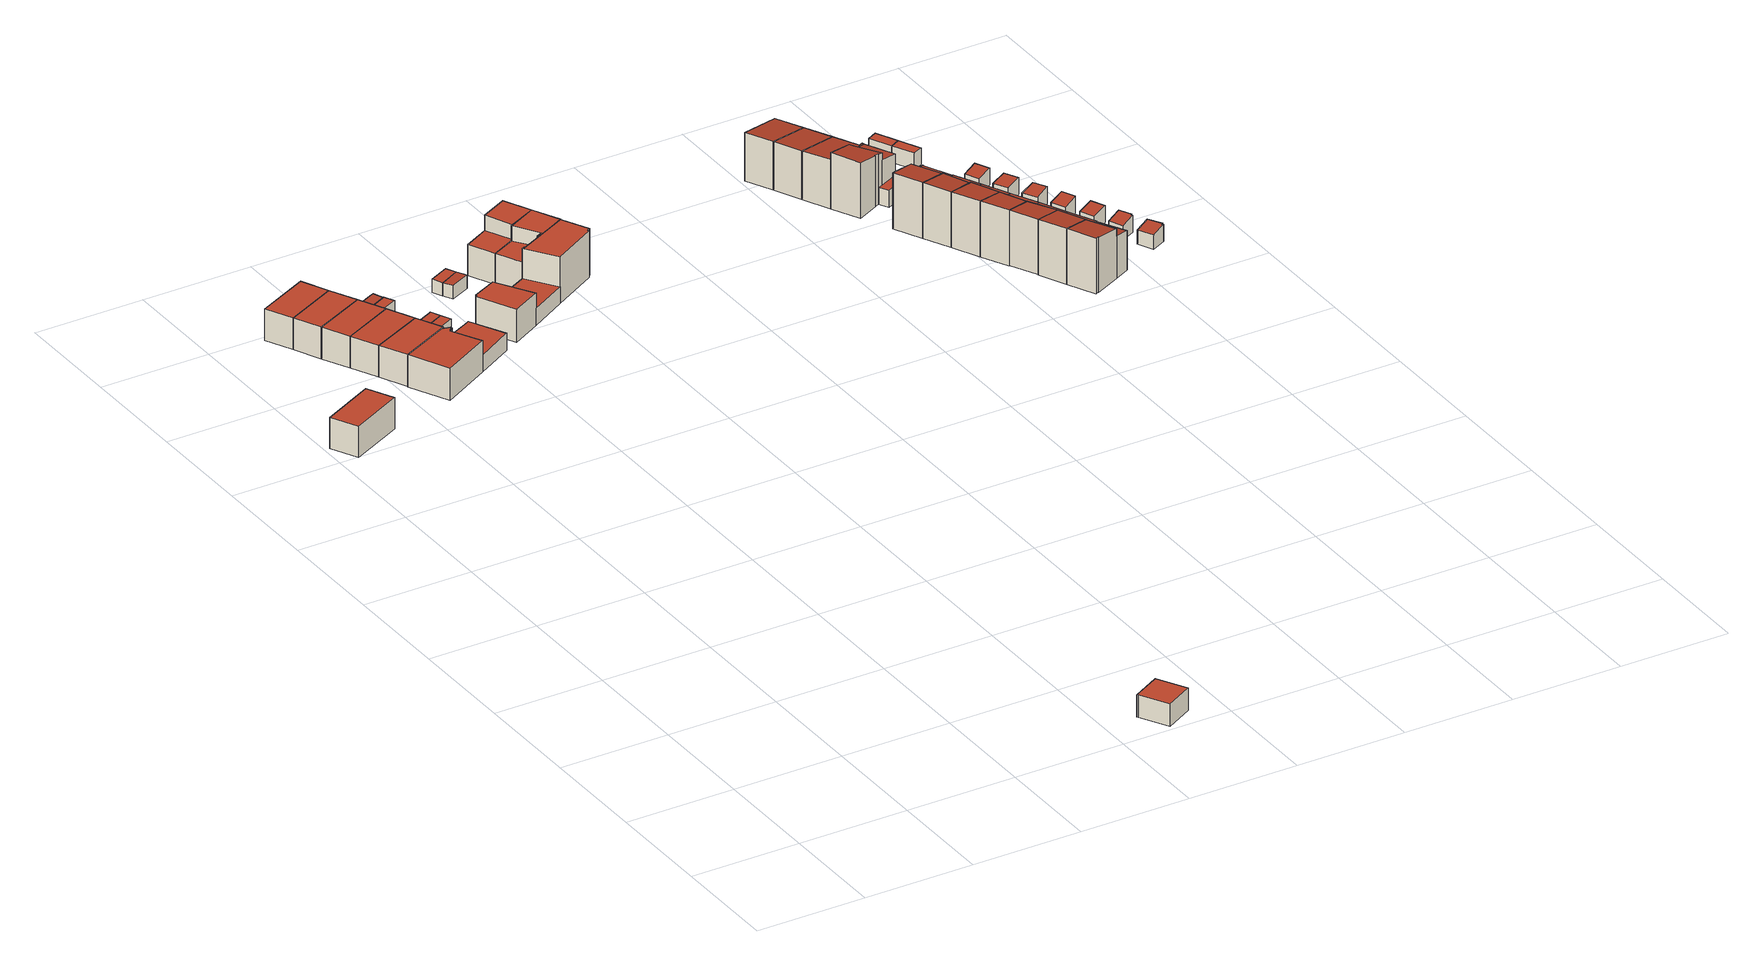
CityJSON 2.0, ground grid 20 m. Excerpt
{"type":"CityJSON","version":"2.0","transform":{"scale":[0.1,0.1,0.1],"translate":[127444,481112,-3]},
"CityObjects":{
"building1":{"type":"Building","attributes":{"b3_dak_type":"slanted","b3_h_dak_50p":3.28,"b3_h_dak_70p":3.3,"b3_h_dak_max":5.11,"b3_h_dak_min":3.14,"b3_h_maaiveld":-2.53,"b3_kas_warenhuis":false,"b3_mutatie_ahn3_ahn4":false,"b3_reconstructie_onvolledig":false,"b3_rmse_lod12":0.367,"b3_rmse_lod13":0.367,"b3_rmse_lod22":0.376,"b3_val3dity_lod12":"[]","b3_val3dity_lod13":"[]","b3_val3dity_lod22":"[]","b3_volume_lod12":333.44,"b3_volume_lod13":333.44,"b3_volume_lod22":332.22,"geconstateerd":false,"oorspronkelijkbouwjaar":2003,"status":"Pand in gebruik"},"children":["building1-1"]},
"building1-1":{"type":"BuildingPart","parents":["building1"],"geometry":[{"type":"Solid","lod":"2.2","boundaries":[[[[0,1,2,3]],[[4,1,0,5]],[[5,0,3,6]],[[7,2,1,4]],[[6,3,2,7]],[[6,7,4,5]]]],"semantics":{"surfaces":[{"type":"GroundSurface"},{"type":"WallSurface","on_footprint_edge":true},{"type":"RoofSurface"}],"values":[[0,1,1,1,1,2]]}}]},
"building2":{"type":"Building","attributes":{"b3_dak_type":"multiple horizontal","b3_h_dak_50p":3.28,"b3_h_dak_70p":3.3,"b3_h_dak_max":3.61,"b3_h_dak_min":3.18,"b3_h_maaiveld":-2.53,"b3_kas_warenhuis":false,"b3_mutatie_ahn3_ahn4":false,"b3_reconstructie_onvolledig":false,"b3_rmse_lod12":0.0479,"b3_rmse_lod13":0.0479,"b3_rmse_lod22":0.0313,"b3_val3dity_lod12":"[]","b3_val3dity_lod13":"[]","b3_val3dity_lod22":"[]","b3_volume_lod12":328.91,"b3_volume_lod13":328.91,"b3_volume_lod22":327.73,"geconstateerd":false,"oorspronkelijkbouwjaar":2003,"status":"Pand in gebruik"},"children":["building2-1"]},
"building2-1":{"type":"BuildingPart","parents":["building2"],"geometry":[{"type":"Solid","lod":"2.2","boundaries":[[[[8,9,10,11]],[[12,9,8,13]],[[13,8,11,14]],[[15,10,9,12]],[[14,11,10,15]],[[14,15,12,13]]]],"semantics":{"surfaces":[{"type":"GroundSurface"},{"type":"WallSurface","on_footprint_edge":true},{"type":"RoofSurface"}],"values":[[0,1,1,1,1,2]]}}]},
"building3":{"type":"Building","attributes":{"b3_dak_type":"multiple horizontal","b3_h_dak_50p":3.28,"b3_h_dak_70p":3.3,"b3_h_dak_max":3.6,"b3_h_dak_min":2.96,"b3_h_maaiveld":-2.53,"b3_kas_warenhuis":false,"b3_mutatie_ahn3_ahn4":false,"b3_reconstructie_onvolledig":false,"b3_rmse_lod12":0.0499,"b3_rmse_lod13":0.0499,"b3_rmse_lod22":0.0378,"b3_val3dity_lod12":"[]","b3_val3dity_lod13":"[]","b3_val3dity_lod22":"[]","b3_volume_lod12":329,"b3_volume_lod13":329,"b3_volume_lod22":328.11,"geconstateerd":false,"oorspronkelijkbouwjaar":2003,"status":"Pand in gebruik"},"children":["building3-1"]},
"building3-1":{"type":"BuildingPart","parents":["building3"],"geometry":[{"type":"Solid","lod":"2.2","boundaries":[[[[16,17,9,8]],[[18,17,16,19]],[[19,16,8,13]],[[12,9,17,18]],[[13,8,9,12]],[[13,12,18,19]]]],"semantics":{"surfaces":[{"type":"GroundSurface"},{"type":"WallSurface","on_footprint_edge":true},{"type":"RoofSurface"}],"values":[[0,1,1,1,1,2]]}}]},
"building4":{"type":"Building","attributes":{"b3_dak_type":"multiple horizontal","b3_h_dak_50p":3.27,"b3_h_dak_70p":3.3,"b3_h_dak_max":3.6,"b3_h_dak_min":2.92,"b3_h_maaiveld":-2.54,"b3_kas_warenhuis":false,"b3_mutatie_ahn3_ahn4":false,"b3_reconstructie_onvolledig":false,"b3_rmse_lod12":0.0509,"b3_rmse_lod13":0.0509,"b3_rmse_lod22":0.0331,"b3_val3dity_lod12":"[]","b3_val3dity_lod13":"[]","b3_val3dity_lod22":"[]","b3_volume_lod12":329.33,"b3_volume_lod13":329.33,"b3_volume_lod22":328.07,"geconstateerd":false,"oorspronkelijkbouwjaar":2003,"status":"Pand in gebruik"},"children":["building4-1"]},
"building4-1":{"type":"BuildingPart","parents":["building4"],"geometry":[{"type":"Solid","lod":"2.2","boundaries":[[[[20,21,17,16]],[[22,21,20,23]],[[23,20,16,19]],[[18,17,21,22]],[[19,16,17,18]],[[19,18,22,23]]]],"semantics":{"surfaces":[{"type":"GroundSurface"},{"type":"WallSurface","on_footprint_edge":true},{"type":"RoofSurface"}],"values":[[0,1,1,1,1,2]]}}]},
"building5":{"type":"Building","attributes":{"b3_dak_type":"multiple horizontal","b3_h_dak_50p":3.28,"b3_h_dak_70p":3.3,"b3_h_dak_max":3.61,"b3_h_dak_min":3,"b3_h_maaiveld":-2.55,"b3_kas_warenhuis":false,"b3_mutatie_ahn3_ahn4":false,"b3_reconstructie_onvolledig":false,"b3_rmse_lod12":0.0541,"b3_rmse_lod13":0.0541,"b3_rmse_lod22":0.0423,"b3_val3dity_lod12":"[]","b3_val3dity_lod13":"[]","b3_val3dity_lod22":"[]","b3_volume_lod12":329.64,"b3_volume_lod13":329.64,"b3_volume_lod22":328.53,"geconstateerd":false,"oorspronkelijkbouwjaar":2003,"status":"Pand in gebruik"},"children":["building5-1"]},
"building5-1":{"type":"BuildingPart","parents":["building5"],"geometry":[{"type":"Solid","lod":"2.2","boundaries":[[[[24,25,21,20]],[[26,25,24,27]],[[27,24,20,23]],[[22,21,25,26]],[[23,20,21,22]],[[23,22,26,27]]]],"semantics":{"surfaces":[{"type":"GroundSurface"},{"type":"WallSurface","on_footprint_edge":true},{"type":"RoofSurface"}],"values":[[0,1,1,1,1,2]]}}]},
"building6":{"type":"Building","attributes":{"b3_dak_type":"multiple horizontal","b3_h_dak_50p":1.2,"b3_h_dak_70p":1.21,"b3_h_dak_max":1.32,"b3_h_dak_min":0.98,"b3_h_maaiveld":-2.88,"b3_kas_warenhuis":false,"b3_mutatie_ahn3_ahn4":false,"b3_reconstructie_onvolledig":false,"b3_rmse_lod12":0.0294,"b3_rmse_lod13":0.0294,"b3_rmse_lod22":0.0266,"b3_val3dity_lod12":"[]","b3_val3dity_lod13":"[]","b3_val3dity_lod22":"[]","b3_volume_lod12":144.51,"b3_volume_lod13":144.51,"b3_volume_lod22":144.1,"geconstateerd":false,"oorspronkelijkbouwjaar":1974,"status":"Pand in gebruik"},"children":["building6-1"]},
"building6-1":{"type":"BuildingPart","parents":["building6"],"geometry":[{"type":"Solid","lod":"2.2","boundaries":[[[[28,29,30,31,32]],[[33,30,29,34]],[[35,31,30,33]],[[36,28,32,37]],[[37,32,31,35]],[[34,29,28,36]],[[34,36,37,35,33]]]],"semantics":{"surfaces":[{"type":"GroundSurface"},{"type":"WallSurface","on_footprint_edge":true},{"type":"RoofSurface"}],"values":[[0,1,1,1,1,1,2]]}}]},
"building7":{"type":"Building","attributes":{"b3_dak_type":"multiple horizontal","b3_h_dak_50p":3.29,"b3_h_dak_70p":3.31,"b3_h_dak_max":3.57,"b3_h_dak_min":3.17,"b3_h_maaiveld":-2.54,"b3_kas_warenhuis":false,"b3_mutatie_ahn3_ahn4":false,"b3_reconstructie_onvolledig":false,"b3_rmse_lod12":0.0473,"b3_rmse_lod13":0.0473,"b3_rmse_lod22":0.0343,"b3_val3dity_lod12":"[]","b3_val3dity_lod13":"[]","b3_val3dity_lod22":"[]","b3_volume_lod12":333.96,"b3_volume_lod13":333.96,"b3_volume_lod22":333,"geconstateerd":false,"oorspronkelijkbouwjaar":2003,"status":"Pand in gebruik"},"children":["building7-1"]},
"building7-1":{"type":"BuildingPart","parents":["building7"],"geometry":[{"type":"Solid","lod":"2.2","boundaries":[[[[38,25,24,39,40]],[[26,25,38,41]],[[27,24,25,26]],[[42,39,24,27]],[[41,38,40,43]],[[43,40,39,42]],[[43,42,27,26,41]]]],"semantics":{"surfaces":[{"type":"GroundSurface"},{"type":"WallSurface","on_footprint_edge":true},{"type":"RoofSurface"}],"values":[[0,1,1,1,1,1,2]]}}]},
"building8":{"type":"Building","attributes":{"b3_dak_type":"multiple horizontal","b3_h_dak_50p":3.21,"b3_h_dak_70p":3.25,"b3_h_dak_max":3.67,"b3_h_dak_min":0.37,"b3_h_maaiveld":-2.62,"b3_kas_warenhuis":false,"b3_mutatie_ahn3_ahn4":false,"b3_reconstructie_onvolledig":false,"b3_rmse_lod12":1.63,"b3_rmse_lod13":1.63,"b3_rmse_lod22":0.233,"b3_val3dity_lod12":"[]","b3_val3dity_lod13":"[]","b3_val3dity_lod22":"[]","b3_volume_lod12":805.4,"b3_volume_lod13":805.4,"b3_volume_lod22":650.42,"geconstateerd":false,"oorspronkelijkbouwjaar":2003,"status":"Pand in gebruik"},"children":["building8-1"]},
"building8-1":{"type":"BuildingPart","parents":["building8"],"geometry":[{"type":"Solid","lod":"2.2","boundaries":[[[[44,45,46,47,48,49,50,51,52,53]],[[54,48,47,55]],[[56,49,48,54]],[[57,51,50,58,59]],[[59,58,60,61]],[[62,63,46,45,64]],[[65,66,67,68]],[[58,50,49,56]],[[69,70,53,52,41]],[[41,52,51,57]],[[68,67,63,62]],[[55,47,46,63]],[[71,44,53,70]],[[64,45,44,71]],[[61,60,66,65,72]],[[72,65,70,69]],[[66,60,58,56,54,55,63,67]],[[72,69,41,57,59,61]],[[70,65,68,62,64,71]]]],"semantics":{"surfaces":[{"type":"GroundSurface"},{"type":"WallSurface","on_footprint_edge":true},{"type":"WallSurface","on_footprint_edge":false},{"type":"RoofSurface"}],"values":[[0,1,1,1,2,1,2,1,1,1,2,1,1,1,2,2,3,3,3]]}}]},
"building9":{"type":"Building","attributes":{"b3_dak_type":"multiple horizontal","b3_h_dak_50p":-0.05,"b3_h_dak_70p":-0.04,"b3_h_dak_max":0.04,"b3_h_dak_min":-0.18,"b3_h_maaiveld":-2.48,"b3_kas_warenhuis":false,"b3_mutatie_ahn3_ahn4":false,"b3_reconstructie_onvolledig":false,"b3_rmse_lod12":0.0321,"b3_rmse_lod13":0.0321,"b3_rmse_lod22":0.0296,"b3_val3dity_lod12":"[]","b3_val3dity_lod13":"[]","b3_val3dity_lod22":"[]","b3_volume_lod12":19.37,"b3_volume_lod13":19.37,"b3_volume_lod22":19.28,"geconstateerd":false,"oorspronkelijkbouwjaar":2003,"status":"Pand in gebruik"},"children":["building9-1"]},
"building9-1":{"type":"BuildingPart","parents":["building9"],"geometry":[{"type":"Solid","lod":"2.2","boundaries":[[[[73,74,75,76,77]],[[78,74,73,79]],[[80,75,74,78]],[[81,76,75,80]],[[79,73,77,82]],[[82,77,76,81]],[[82,81,80,78,79]]]],"semantics":{"surfaces":[{"type":"GroundSurface"},{"type":"WallSurface","on_footprint_edge":true},{"type":"RoofSurface"}],"values":[[0,1,1,1,1,1,2]]}}]},
"building10":{"type":"Building","attributes":{"b3_dak_type":"multiple horizontal","b3_h_dak_50p":-0.05,"b3_h_dak_70p":-0.03,"b3_h_dak_max":0.05,"b3_h_dak_min":-0.22,"b3_h_maaiveld":-2.48,"b3_kas_warenhuis":false,"b3_mutatie_ahn3_ahn4":false,"b3_reconstructie_onvolledig":false,"b3_rmse_lod12":0.0365,"b3_rmse_lod13":0.0365,"b3_rmse_lod22":0.033,"b3_val3dity_lod12":"[]","b3_val3dity_lod13":"[]","b3_val3dity_lod22":"[]","b3_volume_lod12":19.7,"b3_volume_lod13":19.7,"b3_volume_lod22":19.6,"geconstateerd":false,"oorspronkelijkbouwjaar":2003,"status":"Pand in gebruik"},"children":["building10-1"]},
"building10-1":{"type":"BuildingPart","parents":["building10"],"geometry":[{"type":"Solid","lod":"2.2","boundaries":[[[[83,84,74,73]],[[85,84,83,86]],[[86,83,73,87]],[[78,74,84,85]],[[87,73,74,78]],[[87,78,85,86]]]],"semantics":{"surfaces":[{"type":"GroundSurface"},{"type":"WallSurface","on_footprint_edge":true},{"type":"RoofSurface"}],"values":[[0,1,1,1,1,2]]}}]},
"building11":{"type":"Building","attributes":{"b3_dak_type":"multiple horizontal","b3_h_dak_50p":-0.02,"b3_h_dak_70p":-0.01,"b3_h_dak_max":0.06,"b3_h_dak_min":-0.15,"b3_h_maaiveld":-2.46,"b3_kas_warenhuis":false,"b3_mutatie_ahn3_ahn4":false,"b3_reconstructie_onvolledig":false,"b3_rmse_lod12":0.0328,"b3_rmse_lod13":0.0328,"b3_rmse_lod22":0.031,"b3_val3dity_lod12":"[]","b3_val3dity_lod13":"[]","b3_val3dity_lod22":"[]","b3_volume_lod12":19.3,"b3_volume_lod13":19.3,"b3_volume_lod22":19.24,"geconstateerd":false,"oorspronkelijkbouwjaar":2003,"status":"Pand in gebruik"},"children":["building11-1"]},
"building11-1":{"type":"BuildingPart","parents":["building11"],"geometry":[{"type":"Solid","lod":"2.2","boundaries":[[[[88,89,90,91,92]],[[93,89,88,94]],[[95,90,89,93]],[[96,91,90,95]],[[94,88,92,97]],[[97,92,91,96]],[[97,96,95,93,94]]]],"semantics":{"surfaces":[{"type":"GroundSurface"},{"type":"WallSurface","on_footprint_edge":true},{"type":"RoofSurface"}],"values":[[0,1,1,1,1,1,2]]}}]},
"building12":{"type":"Building","attributes":{"b3_dak_type":"multiple horizontal","b3_h_dak_50p":-0.02,"b3_h_dak_70p":0,"b3_h_dak_max":0.11,"b3_h_dak_min":-0.21,"b3_h_maaiveld":-2.46,"b3_kas_warenhuis":false,"b3_mutatie_ahn3_ahn4":false,"b3_reconstructie_onvolledig":false,"b3_rmse_lod12":0.0426,"b3_rmse_lod13":0.0426,"b3_rmse_lod22":0.0411,"b3_val3dity_lod12":"[]","b3_val3dity_lod13":"[]","b3_val3dity_lod22":"[]","b3_volume_lod12":19.92,"b3_volume_lod13":19.92,"b3_volume_lod22":19.85,"geconstateerd":false,"oorspronkelijkbouwjaar":2003,"status":"Pand in gebruik"},"children":["building12-1"]},
"building12-1":{"type":"BuildingPart","parents":["building12"],"geometry":[{"type":"Solid","lod":"2.2","boundaries":[[[[98,99,89,88]],[[100,99,98,101]],[[101,98,88,94]],[[93,89,99,100]],[[94,88,89,93]],[[94,93,100,101]]]],"semantics":{"surfaces":[{"type":"GroundSurface"},{"type":"WallSurface","on_footprint_edge":true},{"type":"RoofSurface"}],"values":[[0,1,1,1,1,2]]}}]},
"building13":{"type":"Building","attributes":{"b3_dak_type":"multiple horizontal","b3_h_dak_50p":-0.06,"b3_h_dak_70p":-0.05,"b3_h_dak_max":0.06,"b3_h_dak_min":-0.25,"b3_h_maaiveld":-2.49,"b3_kas_warenhuis":false,"b3_mutatie_ahn3_ahn4":false,"b3_reconstructie_onvolledig":false,"b3_rmse_lod12":0.0382,"b3_rmse_lod13":0.0382,"b3_rmse_lod22":0.0355,"b3_val3dity_lod12":"[]","b3_val3dity_lod13":"[]","b3_val3dity_lod22":"[]","b3_volume_lod12":19.41,"b3_volume_lod13":19.41,"b3_volume_lod22":19.32,"geconstateerd":false,"oorspronkelijkbouwjaar":2003,"status":"Pand in gebruik"},"children":["building13-1"]},
"building13-1":{"type":"BuildingPart","parents":["building13"],"geometry":[{"type":"Solid","lod":"2.2","boundaries":[[[[102,103,104,105]],[[106,103,102,107]],[[107,102,105,108]],[[109,104,103,106]],[[108,105,104,109]],[[108,109,106,107]]]],"semantics":{"surfaces":[{"type":"GroundSurface"},{"type":"WallSurface","on_footprint_edge":true},{"type":"RoofSurface"}],"values":[[0,1,1,1,1,2]]}}]},
"building14":{"type":"Building","attributes":{"b3_dak_type":"multiple horizontal","b3_h_dak_50p":-0.06,"b3_h_dak_70p":-0.04,"b3_h_dak_max":0.05,"b3_h_dak_min":-0.16,"b3_h_maaiveld":-2.48,"b3_kas_warenhuis":false,"b3_mutatie_ahn3_ahn4":false,"b3_reconstructie_onvolledig":false,"b3_rmse_lod12":0.0411,"b3_rmse_lod13":0.0411,"b3_rmse_lod22":0.033,"b3_val3dity_lod12":"[]","b3_val3dity_lod13":"[]","b3_val3dity_lod22":"[]","b3_volume_lod12":19.69,"b3_volume_lod13":19.69,"b3_volume_lod22":19.65,"geconstateerd":false,"oorspronkelijkbouwjaar":2003,"status":"Pand in gebruik"},"children":["building14-1"]},
"building14-1":{"type":"BuildingPart","parents":["building14"],"geometry":[{"type":"Solid","lod":"2.2","boundaries":[[[[102,105,110,111]],[[108,105,102,107]],[[112,110,105,108]],[[107,102,111,113]],[[113,111,110,112]],[[113,112,108,107]]]],"semantics":{"surfaces":[{"type":"GroundSurface"},{"type":"WallSurface","on_footprint_edge":true},{"type":"RoofSurface"}],"values":[[0,1,1,1,1,2]]}}]},
"building15":{"type":"Building","attributes":{"b3_dak_type":"multiple horizontal","b3_h_dak_50p":3.35,"b3_h_dak_70p":5.93,"b3_h_dak_max":6.25,"b3_h_dak_min":0.37,"b3_h_maaiveld":-2.61,"b3_kas_warenhuis":false,"b3_mutatie_ahn3_ahn4":false,"b3_reconstructie_onvolledig":false,"b3_rmse_lod12":3.23,"b3_rmse_lod13":1.5,"b3_rmse_lod22":0.141,"b3_val3dity_lod12":"[]","b3_val3dity_lod13":"[]","b3_val3dity_lod22":"[]","b3_volume_lod12":1365.19,"b3_volume_lod13":1115.94,"b3_volume_lod22":971.77,"geconstateerd":false,"oorspronkelijkbouwjaar":2003,"status":"Pand in gebruik"},"children":["building15-1"]},
"building15-1":{"type":"BuildingPart","parents":["building15"],"geometry":[{"type":"Solid","lod":"2.2","boundaries":[[[[114,115,116,117,118,119,120,121,122,123,124,125,126,127,128,129]],[[130,123,122,131]],[[131,122,121,132,133]],[[134,124,123,130]],[[133,132,135,136]],[[137,129,128,135]],[[132,121,120,138]],[[138,120,119,139]],[[139,119,118,140]],[[141,117,116,142]],[[143,140,118,117,141]],[[144,125,124,134]],[[145,115,114,146]],[[142,116,115,145]],[[146,114,129,137,147]],[[148,126,125,144]],[[149,127,126,148]],[[136,135,128,127,149]],[[147,137,140,143]],[[147,143,141,142,145,146]],[[136,149,148,144,134,130,131,133]],[[140,137,135,132,138,139]]]],"semantics":{"surfaces":[{"type":"GroundSurface"},{"type":"WallSurface","on_footprint_edge":true},{"type":"WallSurface","on_footprint_edge":false},{"type":"RoofSurface"}],"values":[[0,1,1,1,2,1,1,1,1,1,1,1,1,1,1,1,1,1,2,3,3,3]]}}]},
"building16":{"type":"Building","attributes":{"b3_dak_type":"multiple horizontal","b3_h_dak_50p":5.93,"b3_h_dak_70p":5.96,"b3_h_dak_max":6.28,"b3_h_dak_min":3.17,"b3_h_maaiveld":-2.48,"b3_kas_warenhuis":false,"b3_mutatie_ahn3_ahn4":false,"b3_reconstructie_onvolledig":false,"b3_rmse_lod12":1.83,"b3_rmse_lod13":1.83,"b3_rmse_lod22":0.0592,"b3_val3dity_lod12":"[]","b3_val3dity_lod13":"[]","b3_val3dity_lod22":"[]","b3_volume_lod12":470.2,"b3_volume_lod13":470.2,"b3_volume_lod22":398.44,"geconstateerd":false,"oorspronkelijkbouwjaar":2003,"status":"Pand in gebruik"},"children":["building16-1"]},
"building16-1":{"type":"BuildingPart","parents":["building16"],"geometry":[{"type":"Solid","lod":"2.2","boundaries":[[[[150,151,152,153,154,155]],[[156,153,152,157]],[[158,154,153,156,159]],[[159,156,160,161]],[[162,155,154,158]],[[157,152,151,163]],[[161,160,150,155,162]],[[163,151,150,160]],[[161,162,158,159]],[[163,160,156,157]]]],"semantics":{"surfaces":[{"type":"GroundSurface"},{"type":"WallSurface","on_footprint_edge":true},{"type":"WallSurface","on_footprint_edge":false},{"type":"RoofSurface"}],"values":[[0,1,1,2,1,1,1,1,3,3]]}}]},
"building17":{"type":"Building","attributes":{"b3_dak_type":"multiple horizontal","b3_h_dak_50p":5.91,"b3_h_dak_70p":5.95,"b3_h_dak_max":6.23,"b3_h_dak_min":3.14,"b3_h_maaiveld":-2.46,"b3_kas_warenhuis":false,"b3_mutatie_ahn3_ahn4":false,"b3_reconstructie_onvolledig":false,"b3_rmse_lod12":1.86,"b3_rmse_lod13":1.86,"b3_rmse_lod22":0.0649,"b3_val3dity_lod12":"[]","b3_val3dity_lod13":"[]","b3_val3dity_lod22":"[]","b3_volume_lod12":488.25,"b3_volume_lod13":488.25,"b3_volume_lod22":413.94,"geconstateerd":false,"oorspronkelijkbouwjaar":2003,"status":"Pand in gebruik"},"children":["building17-1"]},
"building17-1":{"type":"BuildingPart","parents":["building17"],"geometry":[{"type":"Solid","lod":"2.2","boundaries":[[[[164,151,165,155,166,167]],[[162,155,165,168,169]],[[169,168,170,171]],[[163,151,164,172]],[[173,166,155,162]],[[174,175,167,166,173]],[[168,165,151,163]],[[171,170,176,177]],[[177,176,175,174]],[[172,164,167,175]],[[177,174,173,162,169,171]],[[172,175,176,170,168,163]]]],"semantics":{"surfaces":[{"type":"GroundSurface"},{"type":"WallSurface","on_footprint_edge":true},{"type":"WallSurface","on_footprint_edge":false},{"type":"RoofSurface"}],"values":[[0,1,2,1,1,1,1,2,2,1,3,3]]}}]},
"building18":{"type":"Building","attributes":{"b3_dak_type":"multiple horizontal","b3_h_dak_50p":5.54,"b3_h_dak_70p":5.86,"b3_h_dak_max":6.57,"b3_h_dak_min":4.67,"b3_h_maaiveld":-2.46,"b3_kas_warenhuis":false,"b3_mutatie_ahn3_ahn4":false,"b3_reconstructie_onvolledig":false,"b3_rmse_lod12":0.606,"b3_rmse_lod13":0.606,"b3_rmse_lod22":0.0389,"b3_val3dity_lod12":"[]","b3_val3dity_lod13":"[]","b3_val3dity_lod22":"[]","b3_volume_lod12":406.04,"b3_volume_lod13":406.04,"b3_volume_lod22":388.76,"geconstateerd":false,"oorspronkelijkbouwjaar":2007,"status":"Pand in gebruik"},"children":["building18-1"]},
"building18-1":{"type":"BuildingPart","parents":["building18"],"geometry":[{"type":"Solid","lod":"2.2","boundaries":[[[[178,179,180,181]],[[182,179,178,183]],[[184,180,179,182]],[[183,178,181,185]],[[185,181,180,184]],[[185,184,182,183]]]],"semantics":{"surfaces":[{"type":"GroundSurface"},{"type":"WallSurface","on_footprint_edge":true},{"type":"RoofSurface"}],"values":[[0,1,1,1,1,2]]}}]},
"building19":{"type":"Building","attributes":{"b3_dak_type":"multiple horizontal","b3_h_dak_50p":5.54,"b3_h_dak_70p":5.85,"b3_h_dak_max":6.58,"b3_h_dak_min":4.44,"b3_h_maaiveld":-2.47,"b3_kas_warenhuis":false,"b3_mutatie_ahn3_ahn4":false,"b3_reconstructie_onvolledig":false,"b3_rmse_lod12":0.593,"b3_rmse_lod13":0.593,"b3_rmse_lod22":0.0427,"b3_val3dity_lod12":"[]","b3_val3dity_lod13":"[]","b3_val3dity_lod22":"[]","b3_volume_lod12":404.81,"b3_volume_lod13":404.81,"b3_volume_lod22":388.83,"geconstateerd":false,"oorspronkelijkbouwjaar":2007,"status":"Pand in gebruik"},"children":["building19-1"]},
"building19-1":{"type":"BuildingPart","parents":["building19"],"geometry":[{"type":"Solid","lod":"2.2","boundaries":[[[[186,187,181,180]],[[188,187,186,189]],[[189,186,180,184]],[[185,181,187,188]],[[184,180,181,185]],[[184,185,188,189]]]],"semantics":{"surfaces":[{"type":"GroundSurface"},{"type":"WallSurface","on_footprint_edge":true},{"type":"RoofSurface"}],"values":[[0,1,1,1,1,2]]}}]},
"building20":{"type":"Building","attributes":{"b3_dak_type":"multiple horizontal","b3_h_dak_50p":5.59,"b3_h_dak_70p":6,"b3_h_dak_max":7.76,"b3_h_dak_min":4.44,"b3_h_maaiveld":-2.47,"b3_kas_warenhuis":false,"b3_mutatie_ahn3_ahn4":false,"b3_reconstructie_onvolledig":false,"b3_rmse_lod12":0.702,"b3_rmse_lod13":0.702,"b3_rmse_lod22":0.305,"b3_val3dity_lod12":"[]","b3_val3dity_lod13":"[]","b3_val3dity_lod22":"[]","b3_volume_lod12":408.54,"b3_volume_lod13":408.54,"b3_volume_lod22":388.9,"geconstateerd":false,"oorspronkelijkbouwjaar":2007,"status":"Pand in gebruik"},"children":["building20-1"]},
"building20-1":{"type":"BuildingPart","parents":["building20"],"geometry":[{"type":"Solid","lod":"2.2","boundaries":[[[[190,187,186,191,192,193]],[[194,192,191,195]],[[196,193,192,194]],[[188,187,190,197]],[[189,186,187,188]],[[195,191,186,189]],[[197,190,193,196]],[[197,196,194,195,189,188]]]],"semantics":{"surfaces":[{"type":"GroundSurface"},{"type":"WallSurface","on_footprint_edge":true},{"type":"RoofSurface"}],"values":[[0,1,1,1,1,1,1,2]]}}]},
"building21":{"type":"Building","attributes":{"b3_dak_type":"multiple horizontal","b3_h_dak_50p":6.62,"b3_h_dak_70p":7.08,"b3_h_dak_max":7.8,"b3_h_dak_min":0.51,"b3_h_maaiveld":-2.48,"b3_kas_warenhuis":false,"b3_mutatie_ahn3_ahn4":false,"b3_reconstructie_onvolledig":false,"b3_rmse_lod12":2.6,"b3_rmse_lod13":1.39,"b3_rmse_lod22":0.0465,"b3_val3dity_lod12":"[]","b3_val3dity_lod13":"[]","b3_val3dity_lod22":"[]","b3_volume_lod12":631.04,"b3_volume_lod13":579.51,"b3_volume_lod22":524.04,"geconstateerd":false,"oorspronkelijkbouwjaar":2007,"status":"Pand in gebruik"},"children":["building21-1"]},
"building21-1":{"type":"BuildingPart","parents":["building21"],"geometry":[{"type":"Solid","lod":"2.2","boundaries":[[[[198,199,200,201,202,203,204,205,190,206,193]],[[207,203,202,208]],[[209,205,204,210]],[[210,204,203,207]],[[211,212,206,190,213]],[[196,193,206,212]],[[213,190,205,209]],[[208,202,201,214,215]],[[216,200,199,217]],[[218,219,198,193,196]],[[214,201,200,216]],[[217,199,198,219]],[[220,221,219,218]],[[222,220,223,224]],[[224,223,212,211]],[[215,214,221,220,222]],[[212,223,220,218,196]],[[215,222,224,211,213,209,210,207,208]],[[221,214,216,217,219]]]],"semantics":{"surfaces":[{"type":"GroundSurface"},{"type":"WallSurface","on_footprint_edge":true},{"type":"WallSurface","on_footprint_edge":false},{"type":"RoofSurface"}],"values":[[0,1,1,1,1,1,1,1,1,1,1,1,2,2,2,2,3,3,3]]}}]},
"building22":{"type":"Building","attributes":{"b3_dak_type":"multiple horizontal","b3_h_dak_50p":6.88,"b3_h_dak_70p":7.19,"b3_h_dak_max":7.83,"b3_h_dak_min":4.39,"b3_h_maaiveld":-2.45,"b3_kas_warenhuis":false,"b3_mutatie_ahn3_ahn4":false,"b3_reconstructie_onvolledig":false,"b3_rmse_lod12":1.33,"b3_rmse_lod13":1.33,"b3_rmse_lod22":0.0428,"b3_val3dity_lod12":"[]","b3_val3dity_lod13":"[]","b3_val3dity_lod22":"[]","b3_volume_lod12":495.26,"b3_volume_lod13":495.26,"b3_volume_lod22":452.24,"geconstateerd":false,"oorspronkelijkbouwjaar":2007,"status":"Pand in gebruik"},"children":["building22-1"]},
"building22-1":{"type":"BuildingPart","parents":["building22"],"geometry":[{"type":"Solid","lod":"2.2","boundaries":[[[[225,226,227,228,229,230,231,232,233]],[[234,226,225,235]],[[235,225,233,236]],[[237,229,228,238,239]],[[239,238,236,240]],[[240,236,233,232,241]],[[242,227,226,234]],[[243,231,230,244]],[[241,232,231,243]],[[238,228,227,242]],[[244,230,229,237]],[[238,242,234,235,236]],[[244,237,239,240,241,243]]]],"semantics":{"surfaces":[{"type":"GroundSurface"},{"type":"WallSurface","on_footprint_edge":true},{"type":"WallSurface","on_footprint_edge":false},{"type":"RoofSurface"}],"values":[[0,1,1,1,2,1,1,1,1,1,1,3,3]]}}]},
"building23":{"type":"Building","attributes":{"b3_dak_type":"multiple horizontal","b3_h_dak_50p":6.81,"b3_h_dak_70p":7.16,"b3_h_dak_max":7.8,"b3_h_dak_min":4.68,"b3_h_maaiveld":-2.46,"b3_kas_warenhuis":false,"b3_mutatie_ahn3_ahn4":false,"b3_reconstructie_onvolledig":false,"b3_rmse_lod12":1.34,"b3_rmse_lod13":1.34,"b3_rmse_lod22":0.0425,"b3_val3dity_lod12":"[]","b3_val3dity_lod13":"[]","b3_val3dity_lod22":"[]","b3_volume_lod12":469.58,"b3_volume_lod13":469.58,"b3_volume_lod22":429.69,"geconstateerd":false,"oorspronkelijkbouwjaar":2007,"status":"Pand in gebruik"},"children":["building23-1"]},
"building23-1":{"type":"BuildingPart","parents":["building23"],"geometry":[{"type":"Solid","lod":"2.2","boundaries":[[[[245,246,229,247,227,248]],[[249,250,247,229,237]],[[251,227,247,250]],[[252,253,250,249]],[[254,248,227,251]],[[237,229,246,255]],[[255,246,245,253,252]],[[253,245,248,254]],[[255,252,249,237]],[[253,254,251,250]]]],"semantics":{"surfaces":[{"type":"GroundSurface"},{"type":"WallSurface","on_footprint_edge":true},{"type":"WallSurface","on_footprint_edge":false},{"type":"RoofSurface"}],"values":[[0,1,1,2,1,1,1,1,3,3]]}}]},
"building24":{"type":"Building","attributes":{"b3_dak_type":"multiple horizontal","b3_h_dak_50p":6.86,"b3_h_dak_70p":7.23,"b3_h_dak_max":7.78,"b3_h_dak_min":4.63,"b3_h_maaiveld":-2.47,"b3_kas_warenhuis":false,"b3_mutatie_ahn3_ahn4":false,"b3_reconstructie_onvolledig":false,"b3_rmse_lod12":1.31,"b3_rmse_lod13":1.31,"b3_rmse_lod22":0.0384,"b3_val3dity_lod12":"[]","b3_val3dity_lod13":"[]","b3_val3dity_lod22":"[]","b3_volume_lod12":470.81,"b3_volume_lod13":470.81,"b3_volume_lod22":430.44,"geconstateerd":false,"oorspronkelijkbouwjaar":2007,"status":"Pand in gebruik"},"children":["building24-1"]},
"building24-1":{"type":"BuildingPart","parents":["building24"],"geometry":[{"type":"Solid","lod":"2.2","boundaries":[[[[256,248,257,258,259,246]],[[254,248,256,260]],[[261,257,248,254]],[[262,260,256,246,255]],[[263,264,260,262]],[[255,246,259,265]],[[264,258,257,261]],[[265,259,258,264,263]],[[264,261,254,260]],[[265,263,262,255]]]],"semantics":{"surfaces":[{"type":"GroundSurface"},{"type":"WallSurface","on_footprint_edge":true},{"type":"WallSurface","on_footprint_edge":false},{"type":"RoofSurface"}],"values":[[0,1,1,1,2,1,1,1,3,3]]}}]},
"building25":{"type":"Building","attributes":{"b3_dak_type":"multiple horizontal","b3_h_dak_50p":6.84,"b3_h_dak_70p":7.19,"b3_h_dak_max":7.8,"b3_h_dak_min":4.48,"b3_h_maaiveld":-2.46,"b3_kas_warenhuis":false,"b3_mutatie_ahn3_ahn4":false,"b3_reconstructie_onvolledig":false,"b3_rmse_lod12":1.35,"b3_rmse_lod13":1.35,"b3_rmse_lod22":0.0435,"b3_val3dity_lod12":"[]","b3_val3dity_lod13":"[]","b3_val3dity_lod22":"[]","b3_volume_lod12":468.41,"b3_volume_lod13":468.41,"b3_volume_lod22":427.23,"geconstateerd":false,"oorspronkelijkbouwjaar":2007,"status":"Pand in gebruik"},"children":["building25-1"]},
"building25-1":{"type":"BuildingPart","parents":["building25"],"geometry":[{"type":"Solid","lod":"2.2","boundaries":[[[[266,267,259,258,257,268]],[[263,264,258,259,265]],[[261,257,258,264]],[[269,270,264,263]],[[271,268,257,261]],[[265,259,267,272]],[[272,267,266,270,269]],[[270,266,268,271]],[[272,269,263,265]],[[270,271,261,264]]]],"semantics":{"surfaces":[{"type":"GroundSurface"},{"type":"WallSurface","on_footprint_edge":true},{"type":"WallSurface","on_footprint_edge":false},{"type":"RoofSurface"}],"values":[[0,1,1,2,1,1,1,1,3,3]]}}]},
"building26":{"type":"Building","attributes":{"b3_dak_type":"multiple horizontal","b3_h_dak_50p":6.88,"b3_h_dak_70p":7.22,"b3_h_dak_max":7.8,"b3_h_dak_min":4.61,"b3_h_maaiveld":-2.44,"b3_kas_warenhuis":false,"b3_mutatie_ahn3_ahn4":false,"b3_reconstructie_onvolledig":false,"b3_rmse_lod12":1.33,"b3_rmse_lod13":1.33,"b3_rmse_lod22":0.0415,"b3_val3dity_lod12":"[]","b3_val3dity_lod13":"[]","b3_val3dity_lod22":"[]","b3_volume_lod12":470.12,"b3_volume_lod13":470.12,"b3_volume_lod22":428.52,"geconstateerd":false,"oorspronkelijkbouwjaar":2007,"status":"Pand in gebruik"},"children":["building26-1"]},
"building26-1":{"type":"BuildingPart","parents":["building26"],"geometry":[{"type":"Solid","lod":"2.2","boundaries":[[[[273,274,275,276,277,278]],[[279,280,275,274,272]],[[271,276,275,280]],[[281,273,278,282,283]],[[283,282,280,279]],[[284,277,276,271]],[[272,274,273,281]],[[282,278,277,284]],[[272,281,283,279]],[[282,284,271,280]]]],"semantics":{"surfaces":[{"type":"GroundSurface"},{"type":"WallSurface","on_footprint_edge":true},{"type":"WallSurface","on_footprint_edge":false},{"type":"RoofSurface"}],"values":[[0,1,1,1,2,1,1,1,3,3]]}}]},
"building27":{"type":"Building","attributes":{"b3_dak_type":"multiple horizontal","b3_h_dak_50p":6.86,"b3_h_dak_70p":7.17,"b3_h_dak_max":7.78,"b3_h_dak_min":4.65,"b3_h_maaiveld":-2.47,"b3_kas_warenhuis":false,"b3_mutatie_ahn3_ahn4":false,"b3_reconstructie_onvolledig":false,"b3_rmse_lod12":1.37,"b3_rmse_lod13":1.37,"b3_rmse_lod22":0.0431,"b3_val3dity_lod12":"[]","b3_val3dity_lod13":"[]","b3_val3dity_lod22":"[]","b3_volume_lod12":469.35,"b3_volume_lod13":469.35,"b3_volume_lod22":429.61,"geconstateerd":false,"oorspronkelijkbouwjaar":2007,"status":"Pand in gebruik"},"children":["building27-1"]},
"building27-1":{"type":"BuildingPart","parents":["building27"],"geometry":[{"type":"Solid","lod":"2.2","boundaries":[[[[285,286,287,288,289,290]],[[284,286,285,291]],[[292,287,286,284]],[[293,291,285,290,281]],[[294,295,291,293]],[[281,290,289,296]],[[296,289,288,295,294]],[[295,288,287,292]],[[296,294,293,281]],[[295,292,284,291]]]],"semantics":{"surfaces":[{"type":"GroundSurface"},{"type":"WallSurface","on_footprint_edge":true},{"type":"WallSurface","on_footprint_edge":false},{"type":"RoofSurface"}],"values":[[0,1,1,1,2,1,1,1,3,3]]}}]},
"building28":{"type":"Building","attributes":{"b3_dak_type":"multiple horizontal","b3_h_dak_50p":6.8,"b3_h_dak_70p":7.17,"b3_h_dak_max":7.77,"b3_h_dak_min":4.64,"b3_h_maaiveld":-2.51,"b3_kas_warenhuis":false,"b3_mutatie_ahn3_ahn4":false,"b3_reconstructie_onvolledig":false,"b3_rmse_lod12":1.37,"b3_rmse_lod13":1.37,"b3_rmse_lod22":0.0395,"b3_val3dity_lod12":"[]","b3_val3dity_lod13":"[]","b3_val3dity_lod22":"[]","b3_volume_lod12":494.64,"b3_volume_lod13":494.64,"b3_volume_lod22":452.59,"geconstateerd":false,"oorspronkelijkbouwjaar":2007,"status":"Pand in gebruik"},"children":["building28-1"]},
"building28-1":{"type":"BuildingPart","parents":["building28"],"geometry":[{"type":"Solid","lod":"2.2","boundaries":[[[[297,298,299,300,301,289,302,287]],[[303,304,305,306]],[[296,289,301,307]],[[307,301,300,308]],[[308,300,299,309]],[[309,299,298,304,303]],[[310,287,302,305]],[[311,297,287,310]],[[304,298,297,311]],[[306,305,302,289,296]],[[304,311,310,305]],[[306,296,307,308,309,303]]]],"semantics":{"surfaces":[{"type":"GroundSurface"},{"type":"WallSurface","on_footprint_edge":false},{"type":"WallSurface","on_footprint_edge":true},{"type":"RoofSurface"}],"values":[[0,1,2,2,2,2,2,2,2,2,3,3]]}}]},
"building29":{"type":"Building","attributes":{"b3_dak_type":"multiple horizontal","b3_h_dak_50p":0.18,"b3_h_dak_70p":0.2,"b3_h_dak_max":0.36,"b3_h_dak_min":0.02,"b3_h_maaiveld":-2.8,"b3_kas_warenhuis":false,"b3_mutatie_ahn3_ahn4":false,"b3_reconstructie_onvolledig":false,"b3_rmse_lod12":0.0415,"b3_rmse_lod13":0.0415,"b3_rmse_lod22":0.0396,"b3_val3dity_lod12":"[]","b3_val3dity_lod13":"[]","b3_val3dity_lod22":"[]","b3_volume_lod12":26.23,"b3_volume_lod13":26.23,"b3_volume_lod22":26.12,"geconstateerd":false,"oorspronkelijkbouwjaar":2007,"status":"Pand in gebruik"},"children":["building29-1"]},
"building29-1":{"type":"BuildingPart","parents":["building29"],"geometry":[{"type":"Solid","lod":"2.2","boundaries":[[[[312,313,314,315]],[[316,313,312,317]],[[318,314,313,316]],[[317,312,315,319]],[[319,315,314,318]],[[319,318,316,317]]]],"semantics":{"surfaces":[{"type":"GroundSurface"},{"type":"WallSurface","on_footprint_edge":true},{"type":"RoofSurface"}],"values":[[0,1,1,1,1,2]]}}]},
"building30":{"type":"Building","attributes":{"b3_dak_type":"multiple horizontal","b3_h_dak_50p":0.19,"b3_h_dak_70p":0.21,"b3_h_dak_max":0.29,"b3_h_dak_min":0,"b3_h_maaiveld":-2.8,"b3_kas_warenhuis":false,"b3_mutatie_ahn3_ahn4":false,"b3_reconstructie_onvolledig":false,"b3_rmse_lod12":0.0431,"b3_rmse_lod13":0.0431,"b3_rmse_lod22":0.0369,"b3_val3dity_lod12":"[]","b3_val3dity_lod13":"[]","b3_val3dity_lod22":"[]","b3_volume_lod12":26.35,"b3_volume_lod13":26.35,"b3_volume_lod22":26.23,"geconstateerd":false,"oorspronkelijkbouwjaar":2007,"status":"Pand in gebruik"},"children":["building30-1"]},
"building30-1":{"type":"BuildingPart","parents":["building30"],"geometry":[{"type":"Solid","lod":"2.2","boundaries":[[[[315,314,320,321]],[[318,314,315,319]],[[322,320,314,318]],[[319,315,321,323]],[[323,321,320,322]],[[323,322,318,319]]]],"semantics":{"surfaces":[{"type":"GroundSurface"},{"type":"WallSurface","on_footprint_edge":true},{"type":"RoofSurface"}],"values":[[0,1,1,1,1,2]]}}]},
"building31":{"type":"Building","attributes":{"b3_dak_type":"multiple horizontal","b3_h_dak_50p":0.28,"b3_h_dak_70p":0.37,"b3_h_dak_max":0.71,"b3_h_dak_min":0.04,"b3_h_maaiveld":-2.6,"b3_kas_warenhuis":false,"b3_mutatie_ahn3_ahn4":false,"b3_reconstructie_onvolledig":false,"b3_rmse_lod12":0.176,"b3_rmse_lod13":0.176,"b3_rmse_lod22":0.047,"b3_val3dity_lod12":"[]","b3_val3dity_lod13":"[]","b3_val3dity_lod22":"[]","b3_volume_lod12":26.04,"b3_volume_lod13":26.04,"b3_volume_lod22":25.35,"geconstateerd":false,"oorspronkelijkbouwjaar":2007,"status":"Pand in gebruik"},"children":["building31-1"]},
"building31-1":{"type":"BuildingPart","parents":["building31"],"geometry":[{"type":"Solid","lod":"2.2","boundaries":[[[[324,325,326,327]],[[328,325,324,329]],[[329,324,327,330]],[[331,326,325,328]],[[330,327,326,331]],[[330,331,328,329]]]],"semantics":{"surfaces":[{"type":"GroundSurface"},{"type":"WallSurface","on_footprint_edge":true},{"type":"RoofSurface"}],"values":[[0,1,1,1,1,2]]}}]},
"building32":{"type":"Building","attributes":{"b3_dak_type":"multiple horizontal","b3_h_dak_50p":0.33,"b3_h_dak_70p":0.42,"b3_h_dak_max":0.65,"b3_h_dak_min":0.04,"b3_h_maaiveld":-2.59,"b3_kas_warenhuis":false,"b3_mutatie_ahn3_ahn4":false,"b3_reconstructie_onvolledig":false,"b3_rmse_lod12":0.163,"b3_rmse_lod13":0.163,"b3_rmse_lod22":0.0483,"b3_val3dity_lod12":"[]","b3_val3dity_lod13":"[]","b3_val3dity_lod22":"[]","b3_volume_lod12":25.94,"b3_volume_lod13":25.94,"b3_volume_lod22":25.29,"geconstateerd":false,"oorspronkelijkbouwjaar":2007,"status":"Pand in gebruik"},"children":["building32-1"]},
"building32-1":{"type":"BuildingPart","parents":["building32"],"geometry":[{"type":"Solid","lod":"2.2","boundaries":[[[[332,333,334,335]],[[336,333,332,337]],[[338,334,333,336]],[[337,332,335,339]],[[339,335,334,338]],[[339,338,336,337]]]],"semantics":{"surfaces":[{"type":"GroundSurface"},{"type":"WallSurface","on_footprint_edge":true},{"type":"RoofSurface"}],"values":[[0,1,1,1,1,2]]}}]},
"building33":{"type":"Building","attributes":{"b3_dak_type":"multiple horizontal","b3_h_dak_50p":0.28,"b3_h_dak_70p":0.37,"b3_h_dak_max":0.67,"b3_h_dak_min":-0.01,"b3_h_maaiveld":-2.58,"b3_kas_warenhuis":false,"b3_mutatie_ahn3_ahn4":false,"b3_reconstructie_onvolledig":false,"b3_rmse_lod12":0.172,"b3_rmse_lod13":0.172,"b3_rmse_lod22":0.051,"b3_val3dity_lod12":"[]","b3_val3dity_lod13":"[]","b3_val3dity_lod22":"[]","b3_volume_lod12":25.77,"b3_volume_lod13":25.77,"b3_volume_lod22":25.02,"geconstateerd":false,"oorspronkelijkbouwjaar":2007,"status":"Pand in gebruik"},"children":["building33-1"]},
"building33-1":{"type":"BuildingPart","parents":["building33"],"geometry":[{"type":"Solid","lod":"2.2","boundaries":[[[[340,341,342,343]],[[344,341,340,345]],[[346,342,341,344]],[[345,340,343,347]],[[347,343,342,346]],[[347,346,344,345]]]],"semantics":{"surfaces":[{"type":"GroundSurface"},{"type":"WallSurface","on_footprint_edge":true},{"type":"RoofSurface"}],"values":[[0,1,1,1,1,2]]}}]},
"building34":{"type":"Building","attributes":{"b3_dak_type":"multiple horizontal","b3_h_dak_50p":0.29,"b3_h_dak_70p":0.37,"b3_h_dak_max":0.6,"b3_h_dak_min":-0.1,"b3_h_maaiveld":-2.59,"b3_kas_warenhuis":false,"b3_mutatie_ahn3_ahn4":false,"b3_reconstructie_onvolledig":false,"b3_rmse_lod12":0.159,"b3_rmse_lod13":0.159,"b3_rmse_lod22":0.0451,"b3_val3dity_lod12":"[]","b3_val3dity_lod13":"[]","b3_val3dity_lod22":"[]","b3_volume_lod12":25.62,"b3_volume_lod13":25.62,"b3_volume_lod22":24.75,"geconstateerd":false,"oorspronkelijkbouwjaar":2007,"status":"Pand in gebruik"},"children":["building34-1"]},
"building34-1":{"type":"BuildingPart","parents":["building34"],"geometry":[{"type":"Solid","lod":"2.2","boundaries":[[[[348,349,350,351,352,353]],[[354,349,348,355]],[[356,353,352,357]],[[357,352,351,358]],[[358,351,350,359]],[[359,350,349,354]],[[355,348,353,356]],[[355,356,357,358,359,354]]]],"semantics":{"surfaces":[{"type":"GroundSurface"},{"type":"WallSurface","on_footprint_edge":true},{"type":"RoofSurface"}],"values":[[0,1,1,1,1,1,1,2]]}}]},
"building35":{"type":"Building","attributes":{"b3_dak_type":"multiple horizontal","b3_h_dak_50p":0.29,"b3_h_dak_70p":0.35,"b3_h_dak_max":0.69,"b3_h_dak_min":-0.11,"b3_h_maaiveld":-2.6,"b3_kas_warenhuis":false,"b3_mutatie_ahn3_ahn4":false,"b3_reconstructie_onvolledig":false,"b3_rmse_lod12":0.158,"b3_rmse_lod13":0.158,"b3_rmse_lod22":0.0494,"b3_val3dity_lod12":"[]","b3_val3dity_lod13":"[]","b3_val3dity_lod22":"[]","b3_volume_lod12":25.61,"b3_volume_lod13":25.61,"b3_volume_lod22":24.98,"geconstateerd":false,"oorspronkelijkbouwjaar":2007,"status":"Pand in gebruik"},"children":["building35-1"]},
"building35-1":{"type":"BuildingPart","parents":["building35"],"geometry":[{"type":"Solid","lod":"2.2","boundaries":[[[[360,361,362,363]],[[364,361,360,365]],[[365,360,363,366]],[[367,362,361,364]],[[366,363,362,367]],[[366,367,364,365]]]],"semantics":{"surfaces":[{"type":"GroundSurface"},{"type":"WallSurface","on_footprint_edge":true},{"type":"RoofSurface"}],"values":[[0,1,1,1,1,2]]}}]},
"building36":{"type":"Building","attributes":{"b3_dak_type":"multiple horizontal","b3_h_dak_50p":0.28,"b3_h_dak_70p":0.36,"b3_h_dak_max":0.59,"b3_h_dak_min":-0.1,"b3_h_maaiveld":-2.59,"b3_kas_warenhuis":false,"b3_mutatie_ahn3_ahn4":false,"b3_reconstructie_onvolledig":false,"b3_rmse_lod12":0.162,"b3_rmse_lod13":0.162,"b3_rmse_lod22":0.0474,"b3_val3dity_lod12":"[]","b3_val3dity_lod13":"[]","b3_val3dity_lod22":"[]","b3_volume_lod12":25.33,"b3_volume_lod13":25.33,"b3_volume_lod22":24.61,"geconstateerd":false,"oorspronkelijkbouwjaar":2007,"status":"Pand in gebruik"},"children":["building36-1"]},
"building36-1":{"type":"BuildingPart","parents":["building36"],"geometry":[{"type":"Solid","lod":"2.2","boundaries":[[[[368,369,370,371,372,373]],[[374,369,368,375]],[[375,368,373,376]],[[376,373,372,377]],[[378,370,369,374]],[[377,372,371,379]],[[379,371,370,378]],[[379,378,374,375,376,377]]]],"semantics":{"surfaces":[{"type":"GroundSurface"},{"type":"WallSurface","on_footprint_edge":true},{"type":"RoofSurface"}],"values":[[0,1,1,1,1,1,1,2]]}}]},
"building37":{"type":"Building","attributes":{"b3_dak_type":"multiple horizontal","b3_h_dak_50p":0.29,"b3_h_dak_70p":0.35,"b3_h_dak_max":0.62,"b3_h_dak_min":-0.19,"b3_h_maaiveld":-2.61,"b3_kas_warenhuis":false,"b3_mutatie_ahn3_ahn4":false,"b3_reconstructie_onvolledig":false,"b3_rmse_lod12":0.172,"b3_rmse_lod13":0.172,"b3_rmse_lod22":0.0525,"b3_val3dity_lod12":"[]","b3_val3dity_lod13":"[]","b3_val3dity_lod22":"[]","b3_volume_lod12":28.34,"b3_volume_lod13":28.34,"b3_volume_lod22":27.47,"geconstateerd":false,"oorspronkelijkbouwjaar":2007,"status":"Pand in gebruik"},"children":["building37-1"]},
"building37-1":{"type":"BuildingPart","parents":["building37"],"geometry":[{"type":"Solid","lod":"2.2","boundaries":[[[[380,381,382,383,384,385]],[[386,381,380,387]],[[387,380,385,388]],[[389,382,381,386]],[[390,383,382,389]],[[391,384,383,390]],[[388,385,384,391]],[[388,391,390,389,386,387]]]],"semantics":{"surfaces":[{"type":"GroundSurface"},{"type":"WallSurface","on_footprint_edge":true},{"type":"RoofSurface"}],"values":[[0,1,1,1,1,1,1,2]]}}]}
},
"vertices":[
[126,1440,5],[31,1393,5],[7,1441,5],[102,1488,5],[31,1393,62],[126,1440,63],[102,1488,63],[7,1441,62],
[213,1783,5],[119,1737,5],[95,1785,5],[190,1831,5],[119,1737,63],[213,1783,62],[190,1831,62],[95,1785,63],
[237,1735,5],[142,1689,5],[142,1689,63],[237,1735,62],
[261,1687,5],[166,1641,5],[166,1641,63],[261,1687,62],
[285,1638,5],[190,1593,5],[190,1593,63],[285,1638,62],
[715,90,1],[744,38,1],[693,9,1],[665,59,1],[663,62,1],[693,9,42],[744,38,42],[665,59,42],[715,90,42],[663,62,42],
[214,1544,5],[308,1592,5],[308,1590,5],[214,1544,63],[308,1592,62],[308,1590,62],
[308,1590,4],[308,1592,4],[326,1601,4],[372,1623,4],[375,1625,4],[407,1560,4],[339,1522,4],[249,1472,4],[214,1544,4],[304,1588,4],[375,1625,35],[372,1623,35],[407,1560,36],[249,1472,63],[339,1522,35],[339,1522,62],[311,1575,35],[311,1575,62],[326,1601,50],[326,1601,35],[308,1592,51],[318,1584,51],[318,1584,35],[329,1598,35],[329,1598,50],[304,1588,62],[304,1588,51],[308,1590,51],[318,1584,62],
[305,1767,5],[269,1750,5],[260,1768,5],[293,1784,5],[296,1785,5],[269,1750,29],[305,1767,29],[260,1768,30],[293,1784,30],[296,1785,30],
[314,1749,5],[278,1732,5],[278,1732,30],[314,1749,30],[305,1767,30],
[352,1671,5],[316,1653,5],[308,1671,5],[341,1687,5],[344,1689,5],[316,1653,30],[352,1671,30],[308,1671,30],[341,1687,30],[344,1689,30],
[361,1653,5],[325,1635,5],[325,1635,30],[361,1653,30],
[409,1758,5],[400,1776,5],[436,1794,5],[445,1777,5],[400,1776,30],[409,1758,29],[445,1777,29],[436,1794,29],
[454,1758,5],[418,1741,5],[454,1758,30],[418,1741,30],
[434,1574,4],[400,1643,4],[403,1645,4],[402,1647,4],[448,1670,4],[452,1672,4],[456,1664,4],[518,1695,4],[523,1698,4],[523,1696,4],[618,1743,4],[642,1694,4],[637,1691,4],[638,1688,4],[556,1642,4],[488,1604,4],[523,1696,90],[523,1698,90],[518,1695,35],[518,1695,90],[618,1743,89],[556,1642,35],[556,1642,90],[488,1604,35],[456,1664,35],[452,1672,35],[448,1670,35],[402,1647,64],[403,1645,64],[448,1670,63],[642,1694,90],[400,1643,64],[434,1574,64],[488,1604,63],[637,1691,90],[638,1688,90],
[544,1767,5],[499,1746,5],[476,1792,5],[522,1816,5],[570,1840,5],[594,1792,5],[522,1816,62],[476,1792,62],[570,1840,90],[522,1816,90],[544,1767,63],[544,1767,90],[594,1792,90],[499,1746,62],
[523,1696,5],[541,1766,5],[618,1743,5],[562,1715,5],[541,1766,62],[541,1766,90],[570,1723,63],[570,1723,89],[523,1696,62],[618,1743,90],[562,1715,89],[562,1715,63],[560,1718,63],[560,1718,89],
[1005,1818,5],[1085,1858,5],[1109,1809,5],[1029,1770,5],[1085,1858,76],[1005,1818,94],[1109,1809,76],[1029,1770,94],
[1133,1761,5],[1052,1721,5],[1052,1721,94],[1133,1761,76],
[1076,1673,5],[1155,1716,5],[1164,1721,5],[1165,1717,5],[1164,1721,75],[1155,1716,77],[1165,1717,75],[1076,1673,95],
[1191,1665,5],[1199,1649,5],[1157,1628,5],[1148,1645,5],[1148,1646,5],[1139,1642,5],[1139,1641,5],[1101,1622,5],[1125,1697,5],[1139,1642,99],[1148,1646,97],[1101,1622,107],[1139,1641,99],[1125,1697,96],[1125,1697,83],[1076,1673,108],[1148,1645,36],[1148,1645,97],[1157,1628,36],[1199,1649,36],[1191,1665,75],[1191,1665,36],[1157,1649,82],[1157,1649,36],[1157,1649,95],[1129,1689,83],[1129,1689,96],
[1208,1609,5],[1209,1606,5],[1233,1558,5],[1204,1543,5],[1152,1518,5],[1128,1568,5],[1128,1569,5],[1133,1572,5],[1177,1594,5],[1209,1606,77],[1208,1609,77],[1177,1594,84],[1152,1518,107],[1204,1543,83],[1204,1543,96],[1177,1594,96],[1133,1572,106],[1233,1558,76],[1128,1569,107],[1128,1568,107],
[1226,1494,5],[1176,1470,5],[1206,1545,5],[1257,1510,5],[1206,1545,95],[1206,1545,82],[1233,1558,77],[1226,1494,96],[1226,1494,83],[1257,1510,77],[1176,1470,107],
[1228,1496,5],[1281,1461,5],[1251,1446,5],[1200,1421,5],[1228,1496,83],[1281,1461,77],[1228,1496,96],[1251,1446,96],[1251,1446,83],[1200,1421,107],
[1273,1397,5],[1224,1373,5],[1305,1413,5],[1273,1397,96],[1273,1397,83],[1305,1413,77],[1224,1373,107],
[1248,1324,6],[1224,1373,6],[1272,1397,6],[1305,1413,6],[1328,1364,6],[1301,1351,6],[1272,1397,97],[1272,1397,84],[1248,1324,107],[1301,1351,82],[1301,1351,95],[1328,1364,77],
[1300,1350,5],[1328,1364,5],[1352,1316,5],[1323,1301,5],[1272,1276,5],[1248,1324,5],[1300,1350,83],[1352,1316,77],[1300,1350,96],[1323,1301,96],[1323,1301,83],[1272,1276,107],
[1377,1265,5],[1349,1251,5],[1302,1228,5],[1302,1229,5],[1296,1226,5],[1322,1301,5],[1349,1251,96],[1349,1251,83],[1322,1301,83],[1322,1301,96],[1296,1226,107],[1302,1229,106],[1302,1228,106],[1352,1316,76],[1377,1265,77],
[1218,1791,2],[1236,1800,2],[1255,1761,2],[1237,1752,2],[1236,1800,32],[1218,1791,32],[1255,1761,32],[1237,1752,32],
[1274,1722,2],[1256,1714,2],[1274,1722,32],[1256,1714,32],
[1331,1607,4],[1303,1593,4],[1291,1618,4],[1318,1632,4],[1303,1593,31],[1331,1607,35],[1318,1632,36],[1291,1618,31],
[1314,1570,4],[1342,1583,4],[1355,1558,4],[1327,1544,4],[1342,1583,35],[1314,1570,31],[1355,1558,35],[1327,1544,31],
[1338,1521,4],[1366,1534,4],[1378,1509,4],[1351,1495,4],[1366,1534,35],[1338,1521,30],[1378,1509,36],[1351,1495,31],
[1362,1472,4],[1390,1486,4],[1401,1462,4],[1399,1461,4],[1400,1460,4],[1374,1447,4],[1390,1486,35],[1362,1472,30],[1374,1447,30],[1400,1460,35],[1399,1461,35],[1401,1462,35],
[1426,1412,4],[1398,1399,4],[1386,1424,4],[1414,1437,4],[1398,1399,30],[1426,1412,35],[1414,1437,35],[1386,1424,30],
[1422,1350,4],[1410,1375,4],[1437,1389,4],[1448,1367,4],[1446,1366,4],[1447,1362,4],[1410,1375,30],[1422,1350,30],[1447,1362,35],[1446,1366,35],[1437,1389,35],[1448,1367,35],
[1434,1327,4],[1461,1341,4],[1474,1316,4],[1472,1315,4],[1474,1313,4],[1447,1299,4],[1461,1341,35],[1434,1327,30],[1447,1299,31],[1474,1316,36],[1472,1315,35],[1474,1313,35]
]}
